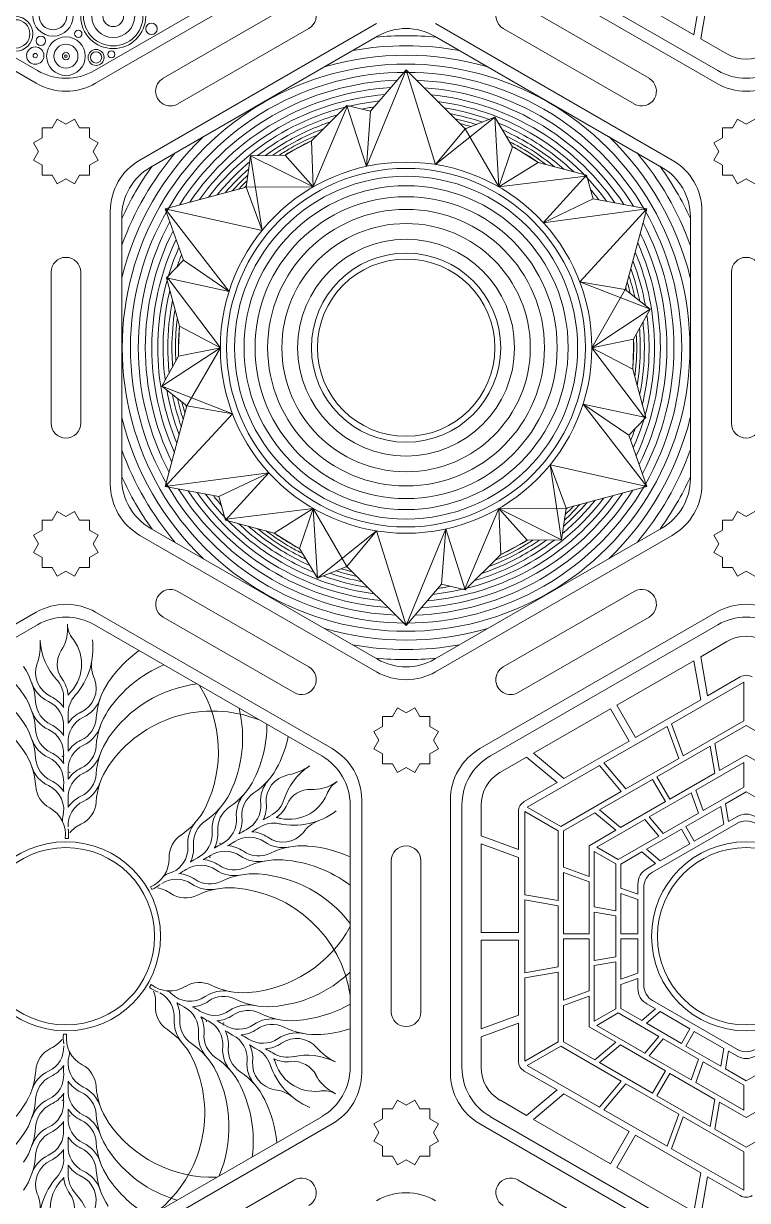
# Model space of a CAD drawing. Header units: millimetres. Extents: x -13 to 587, y 0 to 600.
# Drawn here: x 122.6 to 214.4, y 128.2 to 277.5 of the extents above; entities that cross this region are included whole.
import ezdxf

# ---------------------------------------------------------------- set-up
doc = ezdxf.new("R2010")
doc.units = ezdxf.units.MM
for name, color, linetype, lineweight, true_color in [('Cut_First', 1, 'Continuous', 20, 0xff0000), ('Cut_Second', 1, 'Continuous', 20, 0xff0000), ('Vector_Score', 5, 'Continuous', 0, 0x0000ff)]:
    doc.layers.add(name, color=color, linetype=linetype, lineweight=lineweight, true_color=true_color)

msp = doc.modelspace()

# ---------------------------------------------------------------- linework, layer by layer
at = {"layer": 'Cut_First'}
for p, q in [((94.23, 287.26), (124.23, 269.94)), ((131.73, 269.94), (161.73, 287.26)), ((180.48, 287.26), (210.48, 269.94)), ((167.36, 277.51), (137.36, 260.19)), ((204.86, 260.19), (174.86, 277.51)), ((133.61, 253.7), (133.61, 219.06)), ((208.61, 219.06), (208.61, 253.7)), ((137.36, 212.56), (167.36, 195.24)), ((174.86, 195.24), (204.86, 212.56)), ((124.23, 202.82), (94.23, 185.5)), ((161.73, 185.5), (131.73, 202.82)), ((210.48, 202.82), (180.48, 185.5)), ((165.48, 144.36), (165.48, 179)), ((176.73, 179), (176.73, 144.36)), ((131.73, 120.55), (161.73, 137.87)), ((180.48, 137.87), (210.48, 120.55))]:
    msp.add_line(p, q, dxfattribs=at)
for centre in [(171.11, 236.38), (127.98, 161.68), (214.23, 161.68)]:
    msp.add_circle(centre, 11.25, dxfattribs=at)
for centre, start, end in [((127.98, 276.43), 240, 300), ((214.23, 276.43), 240, 300), ((141.11, 253.7), 120, 180), ((201.11, 253.7), 0, 60), ((141.11, 219.06), 180, 240), ((201.11, 219.06), 300, 0), ((127.98, 196.32), 60, 120), ((214.23, 196.32), 60, 120), ((171.11, 201.74), 240, 300), ((157.98, 179), 0, 60), ((184.23, 179), 120, 180), ((157.98, 144.36), 300, 0), ((184.23, 144.36), 180, 240), ((171.11, 121.63), 60, 120)]:
    msp.add_arc(centre, 7.5, start, end, dxfattribs=at)
at = {"layer": 'Cut_Second'}
for p, q in [((140.31, 270.56), (156.91, 280.14)), ((185.31, 280.14), (201.91, 270.56)), ((158.78, 276.89), (142.18, 267.31)), ((200.03, 267.31), (183.43, 276.89)), ((126.88, 265.37), (126.25, 264.27)), ((127.98, 264.74), (126.88, 265.37)), ((129.08, 265.37), (127.98, 264.74)), ((129.71, 264.27), (129.08, 265.37)), ((213.13, 265.37), (212.5, 264.27)), ((214.23, 264.74), (213.13, 265.37)), ((215.33, 265.37), (214.23, 264.74)), ((124.98, 263.01), (123.88, 262.37)), ((126.25, 264.27), (124.98, 264.27)), ((124.98, 264.27), (124.98, 263.01)), ((130.98, 264.27), (129.71, 264.27)), ((130.98, 263.01), (130.98, 264.27)), ((132.08, 262.37), (130.98, 263.01)), ((211.23, 263.01), (210.13, 262.37)), ((212.5, 264.27), (211.23, 264.27)), ((211.23, 264.27), (211.23, 263.01)), ((123.88, 262.37), (124.52, 261.27)), ((131.45, 261.27), (132.08, 262.37)), ((210.13, 262.37), (210.77, 261.27)), ((124.52, 261.27), (123.88, 260.18)), ((123.88, 260.18), (124.98, 259.54)), ((130.98, 259.54), (132.08, 260.18)), ((132.08, 260.18), (131.45, 261.27)), ((210.77, 261.27), (210.13, 260.18)), ((210.13, 260.18), (211.23, 259.54)), ((124.98, 259.54), (124.98, 258.27)), ((130.98, 258.27), (130.98, 259.54)), ((211.23, 259.54), (211.23, 258.27)), ((124.98, 258.27), (126.25, 258.27)), ((126.25, 258.27), (126.88, 257.18)), ((126.88, 257.18), (127.98, 257.81)), ((127.98, 257.81), (129.08, 257.18)), ((129.08, 257.18), (129.71, 258.27)), ((129.71, 258.27), (130.98, 258.27)), ((211.23, 258.27), (212.5, 258.27)), ((212.5, 258.27), (213.13, 257.18)), ((213.13, 257.18), (214.23, 257.81)), ((214.23, 257.81), (215.33, 257.18)), ((126.11, 226.79), (126.11, 245.96)), ((129.86, 245.96), (129.86, 226.79)), ((212.36, 226.79), (212.36, 245.96)), ((126.88, 215.58), (126.25, 214.48)), ((127.98, 214.94), (126.88, 215.58)), ((129.08, 215.58), (127.98, 214.94)), ((129.71, 214.48), (129.08, 215.58)), ((213.13, 215.58), (212.5, 214.48)), ((214.23, 214.94), (213.13, 215.58)), ((215.33, 215.58), (214.23, 214.94)), ((126.25, 214.48), (124.98, 214.48)), ((124.98, 214.48), (124.98, 213.21)), ((130.98, 214.48), (129.71, 214.48)), ((130.98, 213.21), (130.98, 214.48)), ((212.5, 214.48), (211.23, 214.48)), ((211.23, 214.48), (211.23, 213.21)), ((124.98, 213.21), (123.88, 212.58)), ((123.88, 212.58), (124.52, 211.48)), ((132.08, 212.58), (130.98, 213.21)), ((131.45, 211.48), (132.08, 212.58)), ((211.23, 213.21), (210.13, 212.58)), ((210.13, 212.58), (210.77, 211.48)), ((124.52, 211.48), (123.88, 210.38)), ((132.08, 210.38), (131.45, 211.48)), ((210.77, 211.48), (210.13, 210.38)), ((123.88, 210.38), (124.98, 209.75)), ((124.98, 209.75), (124.98, 208.48)), ((130.98, 209.75), (132.08, 210.38)), ((130.98, 208.48), (130.98, 209.75)), ((210.13, 210.38), (211.23, 209.75)), ((211.23, 209.75), (211.23, 208.48)), ((124.98, 208.48), (126.25, 208.48)), ((126.25, 208.48), (126.88, 207.38)), ((126.88, 207.38), (127.98, 208.01)), ((127.98, 208.01), (129.08, 207.38)), ((129.08, 207.38), (129.71, 208.48)), ((129.71, 208.48), (130.98, 208.48)), ((211.23, 208.48), (212.5, 208.48)), ((212.5, 208.48), (213.13, 207.38)), ((213.13, 207.38), (214.23, 208.01)), ((214.23, 208.01), (215.33, 207.38)), ((142.18, 205.45), (158.78, 195.86)), ((183.43, 195.86), (200.03, 205.45)), ((156.91, 192.61), (140.31, 202.2)), ((201.91, 202.2), (185.31, 192.61)), ((170.01, 190.68), (169.37, 189.58)), ((171.11, 190.04), (170.01, 190.68)), ((172.21, 190.68), (171.11, 190.04)), ((172.84, 189.58), (172.21, 190.68)), ((168.11, 188.31), (167.01, 187.68)), ((169.37, 189.58), (168.11, 189.58)), ((168.11, 189.58), (168.11, 188.31)), ((174.11, 189.58), (172.84, 189.58)), ((174.11, 188.31), (174.11, 189.58)), ((175.21, 187.68), (174.11, 188.31)), ((167.01, 187.68), (167.64, 186.58)), ((174.57, 186.58), (175.21, 187.68)), ((167.64, 186.58), (167.01, 185.48)), ((167.01, 185.48), (168.11, 184.85)), ((174.11, 184.85), (175.21, 185.48)), ((175.21, 185.48), (174.57, 186.58)), ((168.11, 184.85), (168.11, 183.58)), ((174.11, 183.58), (174.11, 184.85)), ((168.11, 183.58), (169.37, 183.58)), ((169.37, 183.58), (170.01, 182.48)), ((170.01, 182.48), (171.11, 183.12)), ((171.11, 183.12), (172.21, 182.48)), ((172.21, 182.48), (172.84, 183.58)), ((172.84, 183.58), (174.11, 183.58)), ((169.23, 152.1), (169.23, 171.27)), ((172.98, 171.27), (172.98, 152.1)), ((170.01, 140.88), (169.37, 139.78)), ((171.11, 140.25), (170.01, 140.88)), ((172.21, 140.88), (171.11, 140.25)), ((172.84, 139.78), (172.21, 140.88)), ((169.37, 139.78), (168.11, 139.78)), ((168.11, 139.78), (168.11, 138.52)), ((174.11, 139.78), (172.84, 139.78)), ((174.11, 138.52), (174.11, 139.78)), ((168.11, 138.52), (167.01, 137.88)), ((167.01, 137.88), (167.64, 136.78)), ((175.21, 137.88), (174.11, 138.52)), ((174.57, 136.78), (175.21, 137.88)), ((167.64, 136.78), (167.01, 135.69)), ((175.21, 135.69), (174.57, 136.78)), ((167.01, 135.69), (168.11, 135.05)), ((168.11, 135.05), (168.11, 133.78)), ((174.11, 135.05), (175.21, 135.69)), ((174.11, 133.78), (174.11, 135.05)), ((168.11, 133.78), (169.37, 133.78)), ((169.37, 133.78), (170.01, 132.69)), ((170.01, 132.69), (171.11, 133.32)), ((171.11, 133.32), (172.21, 132.69)), ((172.21, 132.69), (172.84, 133.78)), ((172.84, 133.78), (174.11, 133.78)), ((140.31, 121.17), (156.91, 130.75)), ((185.31, 130.75), (201.91, 121.17))]:
    msp.add_line(p, q, dxfattribs=at)
for centre, start, end in [((157.84, 278.52), 300, 120), ((184.37, 278.52), 60, 240), ((141.24, 268.93), 120, 300), ((200.97, 268.93), 240, 60), ((127.98, 245.96), 0, 180), ((214.23, 245.96), 0, 180), ((127.98, 226.79), 180, 0), ((214.23, 226.79), 180, 0), ((141.24, 203.82), 60, 240), ((200.97, 203.82), 300, 120), ((157.84, 194.24), 240, 60), ((184.37, 194.24), 120, 300), ((171.11, 171.27), 0, 180), ((171.11, 152.1), 180, 0), ((157.84, 129.13), 300, 120), ((184.37, 129.13), 60, 240)]:
    msp.add_arc(centre, 1.88, start, end, dxfattribs=at)
at = {"layer": 'Vector_Score'}
for p, q in [((124.38, 271.54), (95.55, 288.18)), ((160.42, 288.18), (131.59, 271.54)), ((210.63, 271.54), (181.8, 288.18)), ((197.84, 281.73), (207.58, 276.1)), ((208.46, 281.06), (207.58, 276.1)), ((209.33, 280.56), (208.46, 275.59)), ((138.67, 259.26), (167.5, 275.91)), ((174.71, 275.91), (203.54, 259.26)), ((208.46, 275.59), (211.79, 273.67)), ((171.11, 271.63), (166.07, 259.38)), ((171.11, 271.63), (166.61, 266.38)), ((171.11, 271.63), (178.61, 264.13)), ((171.11, 271.63), (174.86, 259.63)), ((163.61, 267.13), (159.11, 262.63)), ((163.66, 266.97), (159.33, 256.77)), ((166.61, 266.38), (163.61, 267.13)), ((166.07, 259.38), (163.61, 267.13)), ((166.61, 266.38), (166.07, 259.38)), ((182.36, 265.63), (174.86, 259.63)), ((178.61, 264.13), (182.36, 265.63)), ((182.36, 265.63), (184.61, 261.88)), ((182.88, 256.77), (182.36, 265.63)), ((174.86, 259.63), (178.61, 264.13)), ((178.61, 264.13), (182.88, 256.77)), ((159.11, 262.63), (156.69, 261.35)), ((159.11, 262.63), (159.33, 256.77)), ((184.61, 261.88), (182.88, 256.77)), ((184.61, 261.88), (185.52, 261.35)), ((150.82, 256.75), (151.4, 260.74)), ((151.4, 260.74), (155.77, 260.82)), ((151.4, 260.74), (152.85, 251.25)), ((159.33, 256.77), (151.4, 260.74)), ((155.77, 260.82), (156.69, 261.35)), ((155.77, 260.82), (159.33, 256.77)), ((187.84, 259.89), (182.88, 256.77)), ((187.84, 259.89), (185.52, 261.35)), ((193.99, 258.25), (187.84, 259.89)), ((193.88, 258.13), (182.88, 256.77)), ((188.51, 252.24), (193.99, 258.25)), ((194.84, 255.27), (193.99, 258.25)), ((140.58, 254), (150.82, 256.75)), ((150.82, 256.75), (159.33, 256.77)), ((152.85, 251.25), (150.82, 256.75)), ((140.58, 254), (142.88, 247.48)), ((140.58, 254), (152.85, 251.25)), ((140.58, 254), (148.67, 243.52)), ((194.84, 255.27), (188.51, 252.24)), ((201.63, 254), (188.51, 252.24)), ((201.63, 254), (193.12, 244.75)), ((201.63, 254), (194.84, 255.27)), ((201.63, 254), (198.89, 243.76)), ((135.07, 219.73), (135.07, 253.02)), ((207.15, 253.02), (207.15, 219.73)), ((142.88, 247.48), (140.73, 245.26)), ((142.88, 247.48), (148.67, 243.52)), ((140.73, 245.26), (142.37, 239.11)), ((148.67, 243.52), (140.73, 245.26)), ((140.89, 245.22), (147.56, 236.38)), ((193.12, 244.75), (198.89, 243.76)), ((202.06, 241.26), (193.12, 244.75)), ((198.89, 243.76), (194.66, 236.38)), ((198.89, 243.76), (202.06, 241.26)), ((194.66, 236.38), (202.06, 241.26)), ((202.06, 241.26), (199.94, 237.44)), ((142.37, 239.11), (142.27, 236.38)), ((142.37, 239.11), (147.56, 236.38)), ((147.56, 236.38), (140.15, 231.49)), ((142.27, 235.32), (142.27, 236.38)), ((142.27, 235.32), (147.56, 236.38)), ((143.32, 229), (147.56, 236.38)), ((199.94, 237.44), (194.66, 236.38)), ((199.84, 233.64), (194.66, 236.38)), ((201.33, 227.53), (194.66, 236.38)), ((199.84, 233.64), (199.94, 236.38)), ((199.94, 237.44), (199.94, 236.38)), ((140.15, 231.49), (142.27, 235.32)), ((201.49, 227.5), (199.84, 233.64)), ((143.32, 229), (140.15, 231.49)), ((140.15, 231.49), (149.1, 228)), ((140.58, 218.75), (143.32, 229)), ((149.1, 228), (143.32, 229)), ((201.63, 218.75), (193.55, 229.23)), ((193.55, 229.23), (201.49, 227.5)), ((199.34, 225.27), (193.55, 229.23)), ((140.58, 218.75), (149.1, 228)), ((199.34, 225.27), (201.49, 227.5)), ((201.63, 218.75), (199.34, 225.27)), ((201.63, 218.75), (189.37, 221.5)), ((189.37, 221.5), (191.39, 216.01)), ((190.81, 212.01), (189.37, 221.5)), ((140.58, 218.75), (153.7, 220.51)), ((147.38, 217.48), (153.7, 220.51)), ((153.7, 220.51), (148.23, 214.51)), ((140.58, 218.75), (147.38, 217.48)), ((201.63, 218.75), (191.39, 216.01)), ((147.38, 217.48), (148.23, 214.51)), ((148.34, 214.63), (159.33, 215.98)), ((154.37, 212.86), (159.33, 215.98)), ((157.61, 210.88), (159.33, 215.98)), ((163.61, 208.63), (159.33, 215.98)), ((159.33, 215.98), (159.86, 207.13)), ((178.56, 205.78), (182.88, 215.98)), ((191.39, 216.01), (182.88, 215.98)), ((182.88, 215.98), (190.81, 212.01)), ((183.11, 210.13), (182.88, 215.98)), ((186.44, 211.94), (182.88, 215.98)), ((191.39, 216.01), (190.81, 212.01)), ((148.23, 214.51), (154.37, 212.86)), ((167.5, 196.84), (138.67, 213.49)), ((154.37, 212.86), (156.69, 211.41)), ((159.86, 207.13), (167.36, 213.13)), ((167.36, 213.13), (163.61, 208.63)), ((171.11, 201.13), (167.36, 213.13)), ((171.11, 201.13), (176.14, 213.37)), ((203.54, 213.49), (174.71, 196.84)), ((175.61, 206.38), (176.14, 213.37)), ((176.14, 213.37), (178.61, 205.63)), ((157.61, 210.88), (156.69, 211.41)), ((159.86, 207.13), (157.61, 210.88)), ((183.11, 210.13), (185.52, 211.41)), ((186.44, 211.94), (185.52, 211.41)), ((190.81, 212.01), (186.44, 211.94)), ((178.61, 205.63), (183.11, 210.13)), ((163.61, 208.63), (159.86, 207.13)), ((171.11, 201.13), (163.61, 208.63)), ((171.11, 201.13), (175.61, 206.38)), ((175.61, 206.38), (178.61, 205.63)), ((95.55, 184.57), (124.38, 201.22)), ((128.19, 200.74), (128.18, 201.28)), ((131.59, 201.22), (160.42, 184.57)), ((181.8, 184.57), (210.63, 201.22)), ((211.79, 199.09), (208.46, 197.16)), ((209.33, 192.2), (208.46, 197.16)), ((207.58, 196.66), (197.84, 191.03)), ((208.46, 191.69), (207.58, 196.66)), ((213.48, 194.59), (209.33, 192.2)), ((213.91, 193.92), (204.77, 188.64)), ((213.91, 189.01), (213.91, 193.92)), ((208.46, 191.69), (200.2, 186.93)), ((197.02, 190.55), (187.27, 184.93)), ((199.38, 186.45), (197.02, 190.55)), ((200.2, 186.93), (197.84, 191.03)), ((204.19, 188.31), (196.19, 183.69)), ((205.67, 184.26), (204.19, 188.31)), ((206.24, 184.59), (204.77, 188.64)), ((213.91, 189.01), (206.24, 184.59)), ((214.23, 188.45), (210.25, 186.15)), ((218.22, 186.15), (214.23, 188.45)), ((199.38, 186.45), (191.13, 181.69)), ((209.65, 185.8), (202.92, 181.92)), ((210.25, 182.38), (209.65, 185.8)), ((210.85, 182.73), (210.25, 186.15)), ((186.39, 184.42), (183.06, 182.5)), ((190.25, 181.18), (186.39, 184.42)), ((191.13, 181.69), (187.27, 184.93)), ((205.67, 184.26), (198.96, 180.39)), ((213.92, 183.75), (207.83, 180.23)), ((214.23, 184.68), (210.85, 182.73)), ((213.92, 180.6), (213.92, 183.75)), ((217.61, 182.73), (214.23, 184.68)), ((195.62, 183.36), (186.48, 178.08)), ((198.39, 180.06), (195.62, 183.36)), ((198.96, 180.39), (196.19, 183.69)), ((210.25, 182.38), (204.56, 179.09)), ((161.91, 181.03), (162.38, 181.31)), ((190.25, 181.18), (186.1, 178.79)), ((202.36, 181.59), (195.64, 177.71)), ((203.99, 178.77), (202.36, 181.59)), ((204.56, 179.09), (202.92, 181.92)), ((198.39, 180.06), (190.72, 175.63)), ((207.26, 179.9), (201.94, 176.83)), ((208.2, 177.3), (207.26, 179.9)), ((208.77, 177.63), (207.83, 180.23)), ((213.92, 180.6), (208.77, 177.63)), ((214.23, 180.03), (211.59, 178.5)), ((214.23, 180.03), (216.87, 178.5)), ((164.02, 178.33), (164.02, 145.04)), ((178.19, 145.04), (178.19, 178.33)), ((180.62, 178.27), (180.62, 174.42)), ((190.72, 175.63), (186.48, 178.08)), ((203.99, 178.77), (198.3, 175.48)), ((211, 178.16), (206.57, 175.6)), ((211.4, 175.91), (211, 178.16)), ((211.99, 176.25), (211.59, 178.5)), ((185.35, 177.49), (185.35, 172.7)), ((186.15, 177.52), (186.15, 166.96)), ((190.4, 175.07), (186.15, 177.52)), ((195.03, 177.37), (191.05, 175.07)), ((197.7, 175.13), (195.03, 177.37)), ((201.37, 176.5), (195.28, 172.98)), ((198.3, 175.48), (195.64, 177.71)), ((203.15, 174.38), (201.37, 176.5)), ((203.72, 174.71), (201.94, 176.83)), ((208.2, 177.3), (203.72, 174.71)), ((213.11, 176.89), (211.99, 176.25)), ((190.4, 175.07), (190.4, 166.22)), ((191.05, 175.07), (191.05, 170.47)), ((197.7, 175.13), (194.32, 173.18)), ((206.01, 175.28), (201.57, 172.72)), ((213.11, 176.03), (202.37, 169.83)), ((207.08, 173.41), (206.01, 175.28)), ((207.65, 173.74), (206.57, 175.6)), ((211.4, 175.91), (207.65, 173.74)), ((127.89, 174.1), (128.29, 174.1)), ((185.35, 172.7), (180.62, 174.42)), ((180.62, 173.41), (180.62, 162.16)), ((185.35, 171.69), (180.62, 173.41)), ((203.15, 174.38), (198.01, 171.41)), ((207.08, 173.41), (203.33, 171.25)), ((194.32, 173.18), (194.32, 169.28)), ((194.97, 172.44), (194.97, 165.41)), ((197.7, 170.87), (194.97, 172.44)), ((198.01, 171.41), (195.28, 172.98)), ((198.35, 170.85), (200.99, 172.38)), ((202.74, 170.91), (200.99, 172.38)), ((203.33, 171.25), (201.57, 172.72)), ((185.35, 171.69), (185.35, 162.16)), ((194.32, 169.28), (191.05, 170.47)), ((197.7, 170.87), (197.7, 164.93)), ((198.35, 170.85), (198.35, 167.8)), ((202.74, 170.91), (201.62, 170.26)), ((191.05, 169.77), (191.05, 162.01)), ((194.32, 168.58), (191.05, 169.77)), ((138.69, 167.97), (138.89, 167.62)), ((194.32, 168.58), (194.32, 162.01)), ((200.5, 167.02), (198.35, 167.8)), ((200.5, 168.31), (200.5, 167.02)), ((201.24, 167.88), (201.24, 155.48)), ((190.4, 166.22), (186.15, 166.96)), ((186.15, 166.3), (186.15, 157.06)), ((190.4, 165.55), (186.15, 166.3)), ((198.35, 167.12), (198.35, 162.01)), ((200.5, 166.34), (198.35, 167.12)), ((200.5, 166.34), (200.5, 162.01)), ((190.4, 165.55), (190.4, 157.81)), ((197.7, 164.93), (194.97, 165.41)), ((194.97, 164.75), (194.97, 158.61)), ((197.7, 164.27), (194.97, 164.75)), ((197.7, 164.27), (197.7, 159.09)), ((185.35, 162.16), (180.62, 162.16)), ((194.32, 162.01), (191.05, 162.01)), ((191.05, 161.36), (191.05, 153.59)), ((194.32, 161.36), (191.05, 161.36)), ((194.32, 161.36), (194.32, 154.78)), ((200.5, 162.01), (198.35, 162.01)), ((198.35, 161.36), (198.35, 156.24)), ((200.5, 161.36), (198.35, 161.36)), ((200.5, 161.36), (200.5, 157.02)), ((180.62, 161.21), (180.62, 149.95)), ((185.35, 161.21), (180.62, 161.21)), ((185.35, 161.21), (185.35, 151.67)), ((197.7, 159.09), (194.97, 158.61)), ((197.7, 158.44), (194.97, 157.96)), ((197.7, 158.44), (197.7, 152.49)), ((190.4, 157.81), (186.15, 157.06)), ((190.4, 157.15), (186.15, 156.4)), ((190.4, 157.15), (190.4, 148.3)), ((194.97, 157.96), (194.97, 150.92)), ((200.5, 157.02), (198.35, 156.24)), ((138.79, 155.55), (138.58, 155.21)), ((186.15, 156.4), (186.15, 145.85)), ((200.5, 156.34), (198.35, 155.56)), ((198.35, 152.51), (198.35, 155.56)), ((200.5, 156.34), (200.5, 155.05)), ((194.32, 154.78), (191.05, 153.59)), ((194.32, 154.09), (191.05, 152.9)), ((194.32, 154.09), (194.32, 150.18)), ((191.05, 152.9), (191.05, 148.3)), ((197.7, 152.49), (194.97, 150.92)), ((198.35, 152.51), (200.99, 150.98)), ((202.74, 152.46), (200.99, 150.98)), ((201.62, 153.1), (202.74, 152.46)), ((202.37, 153.53), (213.11, 147.33)), ((185.35, 151.67), (180.62, 149.95)), ((198.01, 151.95), (195.28, 150.38)), ((198.01, 151.95), (203.15, 148.98)), ((203.33, 152.12), (201.57, 150.64)), ((203.33, 152.12), (207.08, 149.95)), ((185.35, 150.67), (180.62, 148.94)), ((185.35, 150.67), (185.35, 145.88)), ((194.32, 150.18), (197.7, 148.23)), ((195.28, 150.38), (201.37, 146.86)), ((201.57, 150.64), (206.01, 148.09)), ((207.08, 149.95), (206.01, 148.09)), ((207.65, 149.62), (206.57, 147.76)), ((207.65, 149.62), (211.4, 147.46)), ((128.07, 149.26), (127.67, 149.27)), ((180.62, 148.94), (180.62, 145.09)), ((190.4, 148.3), (186.15, 145.85)), ((191.05, 148.3), (195.03, 146)), ((197.7, 148.23), (195.03, 146)), ((198.3, 147.89), (195.64, 145.65)), ((198.3, 147.89), (203.99, 144.6)), ((203.15, 148.98), (201.37, 146.86)), ((203.72, 148.65), (201.94, 146.53)), ((203.72, 148.65), (208.2, 146.07)), ((190.72, 147.73), (186.48, 145.28)), ((190.72, 147.73), (198.39, 143.31)), ((201.94, 146.53), (207.26, 143.46)), ((206.57, 147.76), (211, 145.2)), ((211.4, 147.46), (211, 145.2)), ((211.99, 147.12), (211.59, 144.86)), ((211.99, 147.12), (213.11, 146.47)), ((186.48, 145.28), (195.62, 140.01)), ((195.64, 145.65), (202.36, 141.77)), ((208.2, 146.07), (207.26, 143.46)), ((208.77, 145.74), (207.83, 143.14)), ((208.77, 145.74), (213.92, 142.77)), ((186.1, 144.58), (190.25, 142.18)), ((203.99, 144.6), (202.36, 141.77)), ((204.56, 144.27), (202.92, 141.44)), ((204.56, 144.27), (210.25, 140.98)), ((214.23, 143.34), (211.59, 144.86)), ((214.23, 143.34), (216.87, 144.86)), ((161.71, 141.97), (162.18, 141.71)), ((190.25, 142.18), (186.39, 138.94)), ((198.39, 143.31), (195.62, 140.01)), ((198.96, 142.98), (196.19, 139.68)), ((198.96, 142.98), (205.67, 139.11)), ((207.83, 143.14), (213.92, 139.62)), ((213.92, 142.77), (213.92, 139.62)), ((183.06, 140.87), (186.39, 138.94)), ((191.13, 141.68), (187.27, 138.44)), ((191.13, 141.68), (199.38, 136.91)), ((202.92, 141.44), (209.65, 137.56)), ((210.25, 140.98), (209.65, 137.56)), ((210.85, 140.64), (210.25, 137.21)), ((210.85, 140.64), (214.23, 138.69)), ((214.23, 138.69), (217.61, 140.64)), ((196.19, 139.68), (204.19, 135.06)), ((205.67, 139.11), (204.19, 135.06)), ((160.42, 138.79), (131.59, 122.15)), ((210.63, 122.15), (181.8, 138.79)), ((187.27, 138.44), (197.02, 132.81)), ((206.24, 138.77), (204.77, 134.72)), ((206.24, 138.77), (213.91, 134.35)), ((199.38, 136.91), (197.02, 132.81)), ((200.2, 136.44), (197.84, 132.34)), ((200.2, 136.44), (208.46, 131.67)), ((210.25, 137.21), (214.23, 134.91)), ((214.23, 134.91), (218.22, 137.21)), ((204.77, 134.72), (213.91, 129.45)), ((213.91, 134.35), (213.91, 129.45)), ((197.84, 132.34), (207.58, 126.71)), ((208.46, 131.67), (207.58, 126.71)), ((209.33, 131.17), (208.46, 126.2)), ((209.33, 131.17), (213.48, 128.77))]:
    msp.add_line(p, q, dxfattribs=at)
for centre, radius in [((133.98, 278.45), 4.12), ((126.35, 278.48), 2.56), ((133.98, 278.45), 3.77), ((133.98, 278.45), 2.72), ((126.35, 278.48), 1.75), ((133.98, 278.45), 1.32), ((121.61, 276.2), 2.19), ((121.61, 276.2), 1.8), ((129.55, 276.21), 0.467), ((138.83, 276.84), 0.726), ((124.8, 275.32), 0.609), ((127.99, 273.37), 2.45), ((127.99, 273.37), 1.52), ((124.09, 273.44), 1.1), ((124.09, 273.44), 0.274), ((127.99, 273.37), 0.461), ((127.99, 273.37), 0.169), ((131.81, 273.21), 1.02), ((131.81, 273.21), 0.713), ((133.74, 273.6), 0.45), ((171.11, 236.38), 23.55), ((171.11, 236.38), 22.75), ((171.11, 236.38), 21.75), ((171.11, 236.38), 20.55), ((171.11, 236.38), 19.15), ((171.11, 236.38), 17.55), ((171.11, 236.38), 15.75), ((171.11, 236.38), 13.75), ((171.11, 236.38), 12), ((127.98, 161.68), 12), ((214.23, 161.68), 12)]:
    msp.add_circle(centre, radius, dxfattribs=at)
for centre, radius, start, end in [((171.11, 269.67), 7.21, 60, 120), ((171.11, 236.38), 39.59, 84.443, 95.557), ((171.11, 236.38), 37.11, 73.8118, 106.1882), ((171.11, 236.38), 38.31, 79.8357, 100.1643), ((214.23, 277.89), 4.88, 240, 300), ((171.11, 236.38), 35.99, 60, 120), ((127.98, 277.78), 7.21, 240, 300), ((171.11, 236.38), 34.94, 60, 120), ((214.23, 277.78), 7.21, 240, 300), ((171.11, 236.38), 33.96, 91.8883, 120), ((171.11, 236.38), 33.06, 93.3338, 120), ((171.11, 236.38), 33.96, 60, 87.7852), ((171.11, 236.38), 33.06, 60, 86.0721), ((171.11, 236.38), 35.99, 120, 180), ((171.11, 236.38), 32.24, 94.7639, 120), ((171.11, 236.38), 31.49, 96.1635, 120), ((171.11, 236.38), 32.24, 60, 84.36), ((171.11, 236.38), 31.49, 60, 82.6654), ((171.11, 236.38), 35.99, 0, 60), ((171.11, 236.38), 34.94, 120, 180), ((171.11, 236.38), 30.81, 106.3755, 120), ((171.11, 236.38), 30.81, 97.5156, 100.5783), ((171.11, 236.38), 30.81, 70.0281, 81.0082), ((171.11, 236.38), 30.21, 71.3183, 79.4117), ((171.11, 236.38), 34.94, 0, 60), ((171.11, 236.38), 33.96, 120, 147.7852), ((171.11, 236.38), 33.06, 120, 146.0721), ((171.11, 236.38), 30.21, 108.5355, 120), ((171.11, 236.38), 29.69, 72.5202, 77.9035), ((171.11, 236.38), 29.24, 73.6111, 76.5144), ((171.11, 236.38), 30.81, 60, 67.6923), ((171.11, 236.38), 33.06, 33.3338, 60), ((171.11, 236.38), 33.96, 31.8883, 60), ((171.11, 236.38), 37.11, 133.8118, 166.1882), ((171.11, 236.38), 32.24, 120, 144.36), ((171.11, 236.38), 31.49, 120, 142.6654), ((171.11, 236.38), 30.81, 120, 127.6923), ((171.11, 236.38), 29.69, 110.6497, 120), ((171.11, 236.38), 29.24, 112.6779, 120), ((171.11, 236.38), 28.86, 74.5676, 75.2784), ((171.11, 236.38), 30.21, 60, 66.1389), ((171.11, 236.38), 29.69, 60, 64.6746), ((171.11, 236.38), 30.81, 46.3755, 60), ((171.11, 236.38), 31.49, 36.1635, 60), ((171.11, 236.38), 32.24, 34.7639, 60), ((171.11, 236.38), 37.11, 13.8118, 46.1882), ((171.11, 236.38), 30.21, 120, 126.1389), ((171.11, 236.38), 29.69, 120, 124.6746), ((171.11, 236.38), 29.24, 120, 123.329), ((171.11, 236.38), 28.86, 120, 122.1347), ((171.11, 236.38), 28.86, 114.5672, 120), ((171.11, 236.38), 29.24, 60, 63.329), ((171.11, 236.38), 28.86, 60, 62.1347), ((171.11, 236.38), 28.86, 54.5672, 60), ((171.11, 236.38), 29.24, 52.6779, 60), ((171.11, 236.38), 29.69, 50.6497, 60), ((171.11, 236.38), 30.21, 48.5355, 60), ((171.11, 236.38), 38.31, 139.8357, 160.1643), ((171.11, 236.38), 30.81, 130.0281, 141.0082), ((171.11, 236.38), 38.31, 19.8357, 40.1643), ((171.11, 236.38), 39.59, 144.443, 155.557), ((142.28, 253.02), 7.21, 120, 180), ((171.11, 236.38), 30.21, 131.3183, 139.4117), ((171.11, 236.38), 39.59, 24.443, 35.557), ((199.94, 253.02), 7.21, 0, 60), ((171.11, 236.38), 29.69, 132.5202, 137.9035), ((171.11, 236.38), 29.24, 133.6111, 136.5144), ((171.11, 236.38), 28.86, 134.5676, 135.2784), ((171.11, 236.38), 30.81, 37.5156, 40.5783), ((171.11, 236.38), 33.96, 151.8883, 180), ((171.11, 236.38), 33.06, 153.3338, 180), ((171.11, 236.38), 33.96, 0, 27.7852), ((171.11, 236.38), 32.24, 154.7639, 180), ((171.11, 236.38), 32.24, 0, 24.36), ((171.11, 236.38), 33.06, 0, 26.0721), ((171.11, 236.38), 31.49, 156.1635, 180), ((171.11, 236.38), 30.81, 157.5156, 160.5783), ((171.11, 236.38), 31.49, 0, 22.6654), ((171.11, 236.38), 30.81, 10.0281, 21.0082), ((171.11, 236.38), 29.69, 12.5202, 17.9035), ((171.11, 236.38), 30.21, 11.3183, 19.4117), ((171.11, 236.38), 30.81, 166.3755, 180), ((171.11, 236.38), 28.86, 14.5676, 15.2784), ((171.11, 236.38), 29.24, 13.6111, 16.5144), ((171.11, 236.38), 30.21, 168.5355, 180), ((171.11, 236.38), 29.69, 170.6497, 180), ((171.11, 236.38), 30.81, 0, 7.6923), ((171.11, 236.38), 29.24, 172.6779, 180), ((171.11, 236.38), 28.86, 174.5672, 180), ((171.11, 236.38), 30.21, 0, 6.1389), ((171.11, 236.38), 29.24, 0, 3.329), ((171.11, 236.38), 29.69, 0, 4.6746), ((171.11, 236.38), 35.99, 180, 240), ((171.11, 236.38), 34.94, 180, 240), ((171.11, 236.38), 33.96, 180, 207.7852), ((171.11, 236.38), 33.06, 180, 206.0721), ((171.11, 236.38), 32.24, 180, 204.36), ((171.11, 236.38), 31.49, 180, 202.6654), ((171.11, 236.38), 30.81, 180, 187.6923), ((171.11, 236.38), 30.21, 180, 186.1389), ((171.11, 236.38), 29.69, 180, 184.6746), ((171.11, 236.38), 29.24, 180, 183.329), ((171.11, 236.38), 28.86, 180, 182.1347), ((171.11, 236.38), 34.94, 300, 0), ((171.11, 236.38), 35.99, 300, 0), ((171.11, 236.38), 28.86, 354.5672, 0), ((171.11, 236.38), 31.49, 336.1635, 0), ((171.11, 236.38), 28.86, 0, 2.1347), ((171.11, 236.38), 29.24, 352.6779, 0), ((171.11, 236.38), 32.24, 334.7639, 0), ((171.11, 236.38), 29.69, 350.6497, 0), ((171.11, 236.38), 33.06, 333.3338, 0), ((171.11, 236.38), 30.21, 348.5355, 0), ((171.11, 236.38), 30.81, 346.3755, 0), ((171.11, 236.38), 33.96, 331.8883, 0), ((171.11, 236.38), 30.81, 190.0281, 201.0082), ((171.11, 236.38), 30.21, 191.3183, 199.4117), ((171.11, 236.38), 29.69, 192.5202, 197.9035), ((171.11, 236.38), 29.24, 193.6111, 196.5144), ((171.11, 236.38), 28.86, 194.5676, 195.2784), ((171.11, 236.38), 37.11, 193.8118, 226.1882), ((171.11, 236.38), 37.11, 313.8118, 346.1882), ((171.11, 236.38), 30.81, 337.5156, 340.5783), ((171.11, 236.38), 38.31, 199.8357, 220.1643), ((171.11, 236.38), 38.31, 319.8357, 340.1643), ((171.11, 236.38), 39.59, 204.443, 215.557), ((142.28, 219.73), 7.21, 180, 240), ((171.11, 236.38), 39.59, 324.443, 335.557), ((199.94, 219.73), 7.21, 300, 0), ((171.11, 236.38), 33.96, 211.8883, 240), ((171.11, 236.38), 33.06, 213.3338, 240), ((171.11, 236.38), 33.96, 300, 327.7852), ((171.11, 236.38), 32.24, 214.7639, 240), ((171.11, 236.38), 31.49, 216.1635, 240), ((171.11, 236.38), 30.81, 217.5156, 220.5783), ((171.11, 236.38), 31.49, 300, 322.6654), ((171.11, 236.38), 32.24, 300, 324.36), ((171.11, 236.38), 33.06, 300, 326.0721), ((171.11, 236.38), 30.81, 310.0281, 321.0082), ((171.11, 236.38), 30.21, 311.3183, 319.4117), ((171.11, 236.38), 29.69, 312.5202, 317.9035), ((171.11, 236.38), 29.24, 313.6111, 316.5144), ((171.11, 236.38), 28.86, 314.5676, 315.2784), ((171.11, 236.38), 30.81, 226.3755, 240), ((171.11, 236.38), 30.21, 228.5355, 240), ((171.11, 236.38), 29.69, 230.6497, 240), ((171.11, 236.38), 29.24, 232.6779, 240), ((171.11, 236.38), 28.86, 234.5672, 240), ((171.11, 236.38), 29.69, 240, 244.6746), ((171.11, 236.38), 29.24, 240, 243.329), ((171.11, 236.38), 28.86, 240, 242.1347), ((171.11, 236.38), 29.69, 290.6497, 300), ((171.11, 236.38), 29.24, 292.6779, 300), ((171.11, 236.38), 28.86, 294.5672, 300), ((171.11, 236.38), 28.86, 300, 302.1347), ((171.11, 236.38), 29.24, 300, 303.329), ((171.11, 236.38), 29.69, 300, 304.6746), ((171.11, 236.38), 30.21, 300, 306.1389), ((171.11, 236.38), 30.81, 300, 307.6923), ((171.11, 236.38), 31.49, 240, 262.6654), ((171.11, 236.38), 30.81, 240, 247.6923), ((171.11, 236.38), 30.21, 240, 246.1389), ((171.11, 236.38), 31.49, 276.1635, 300), ((171.11, 236.38), 30.81, 286.3755, 300), ((171.11, 236.38), 30.21, 288.5355, 300), ((171.11, 236.38), 33.06, 240, 266.0721), ((171.11, 236.38), 32.24, 240, 264.36), ((171.11, 236.38), 30.21, 251.3183, 259.4117), ((171.11, 236.38), 29.69, 252.5202, 257.9035), ((171.11, 236.38), 29.24, 253.6111, 256.5144), ((171.11, 236.38), 28.86, 254.5676, 255.2784), ((171.11, 236.38), 33.06, 273.3338, 300), ((171.11, 236.38), 32.24, 274.7639, 300), ((171.11, 236.38), 34.94, 240, 300), ((171.11, 236.38), 33.96, 240, 267.7852), ((171.11, 236.38), 30.81, 250.0281, 261.0082), ((171.11, 236.38), 33.96, 271.8883, 300), ((171.11, 236.38), 35.99, 240, 300), ((171.11, 236.38), 30.81, 277.5156, 280.5783), ((127.98, 194.97), 7.21, 60, 120), ((214.23, 194.97), 7.21, 60, 120), ((123.19, 200.66), 5, 327.2095, 0.9548), ((131.18, 201.33), 3, 180.9548, 218.4342), ((171.11, 236.38), 37.11, 253.8118, 286.1882), ((117.73, 198.63), 7, 340.4644, 5.173), ((132.69, 199.69), 8, 184.0313, 222.655), ((124.73, 196.22), 5.23, 317.8952, 42.1729), ((122.41, 198.22), 9, 318.2345, 7.0237), ((171.11, 236.38), 38.31, 259.8357, 280.1643), ((214.23, 194.87), 4.88, 60, 120), ((109.37, 183.38), 16, 34.1168, 59.7512), ((130.07, 196.23), 3.19, 146.9891, 216.4403), ((146.6, 184.94), 16, 125.673, 145.8832), ((115.16, 190.86), 9, 3.4644, 34.1168), ((127.5, 195.17), 3.37, 160.4644, 244.7782), ((135.23, 196.07), 4, 170.4716, 205.4863), ((146.6, 181.38), 16, 112.808, 145.8832), ((171.11, 236.38), 39.59, 264.443, 275.557), ((171.11, 203.08), 7.21, 240, 300), ((109.37, 179.83), 16, 34.1168, 73.5336), ((124.33, 191.98), 3.37, 356.8622, 44.9341), ((124.33, 191.98), 3.95, 4.3063, 36.4403), ((128.46, 193.17), 3.37, 295.2218, 20.5356), ((214.23, 193.3), 1.5, 60, 120), ((127.5, 195.17), 4.08, 199.214, 244.7782), ((131.64, 189.98), 4.08, 137.8952, 145.6964), ((140.81, 188.86), 9, 145.8832, 176.5356), ((146.6, 177.83), 16, 97.1522, 145.8832), ((131.31, 185.09), 16, 334.1168, 31.8027), ((109.37, 176.27), 16, 34.1168, 91.8027), ((115.16, 187.31), 9, 3.4644, 34.1168), ((127.51, 191.61), 3.37, 183.4644, 244.7782), ((124.33, 188.43), 3.37, 356.8622, 64.7782), ((124.33, 188.43), 4.08, 34.3036, 64.7782), ((137.18, 191.28), 9.5, 176.8622, 183.3428), ((131.64, 189.98), 3.37, 137.8952, 183.1378), ((124.73, 196.22), 5.93, 317.8952, 320.7231), ((128.46, 193.17), 4.08, 295.2218, 340.786), ((127.51, 191.61), 4.08, 199.214, 244.7782), ((131.63, 186.43), 4.08, 115.2218, 145.6964), ((118.78, 189.28), 9.5, 356.6572, 3.1378), ((140.8, 185.31), 9, 145.8832, 176.5356), ((146.59, 174.27), 16, 68.2789, 145.8832), ((134.39, 186.87), 16, 334.1168, 13.5336), ((115.16, 183.75), 9, 3.4644, 34.1168), ((124.33, 184.87), 4.08, 34.3036, 64.7782), ((137.18, 187.72), 9.5, 176.8622, 183.3428), ((131.63, 186.43), 3.37, 115.2218, 183.1378), ((128.46, 189.61), 3.37, 295.2218, 356.5356), ((128.46, 189.61), 4.08, 295.2218, 340.786), ((137.47, 188.65), 16, 334.1168, 359.7512), ((127.51, 188.05), 4.08, 199.214, 244.7782), ((127.51, 188.05), 3.37, 183.4644, 244.7782), ((124.33, 184.87), 3.37, 356.8622, 64.7782), ((140.8, 181.75), 9, 145.8832, 176.5356), ((140.54, 190.43), 16, 334.1168, 347.6794), ((115.17, 180.2), 9, 3.4644, 34.1168), ((131.63, 182.87), 4.08, 115.2218, 145.6964), ((118.78, 185.72), 9.5, 356.6572, 3.1378), ((131.63, 182.87), 3.37, 115.2218, 183.1378), ((128.45, 186.05), 3.37, 295.2218, 356.5356), ((127.51, 184.5), 3.37, 183.4644, 244.7782), ((124.34, 181.32), 3.37, 356.8622, 64.7782), ((124.34, 181.32), 4.08, 34.3036, 64.7782), ((137.19, 184.17), 9.5, 176.8622, 183.3428), ((128.45, 186.05), 4.08, 295.2218, 340.786), ((156.81, 178.33), 7.21, 360, 60), ((185.4, 178.33), 7.21, 120, 180), ((127.51, 184.5), 4.08, 199.214, 244.7782), ((131.63, 179.32), 3.37, 115.2218, 183.1378), ((131.63, 179.32), 4.08, 115.2218, 145.6964), ((118.78, 182.17), 9.5, 356.6572, 3.1378), ((128.45, 182.5), 3.37, 295.2218, 356.5356), ((140.8, 178.2), 9, 145.8832, 176.5356), ((146.84, 187.38), 9, 303.4644, 334.1168), ((163.25, 176.61), 8, 124.0313, 162.655), ((154.86, 189.04), 7, 280.4644, 305.173), ((185.49, 178.27), 4.88, 120, 180), ((127.52, 180.94), 3.37, 183.4644, 241.7778), ((124.34, 177.76), 3.37, 343.5415, 64.7782), ((124.34, 177.76), 4.08, 34.3036, 64.7782), ((137.19, 180.61), 9.5, 176.8622, 183.3428), ((128.45, 182.5), 4.08, 295.2218, 340.786), ((143.76, 185.6), 9, 303.4644, 334.1168), ((156.74, 178.84), 4.08, 139.214, 184.7782), ((156.74, 178.84), 3.37, 100.4644, 184.7782), ((159.34, 185.32), 5, 267.2095, 300.9548), ((163.92, 178.74), 3, 120.9548, 158.4342), ((131.62, 175.76), 4.08, 115.2218, 145.6964), ((140.69, 183.82), 9, 303.4644, 334.1168), ((153.66, 177.06), 4.08, 139.214, 184.7782), ((153.66, 177.06), 3.37, 123.4644, 184.7782), ((156.27, 181.76), 5.23, 257.8952, 342.1729), ((158.94, 177.14), 3.19, 86.9891, 156.4403), ((124.13, 174.62), 3.8, 352.1403, 61.7778), ((131.62, 175.76), 3.37, 115.2218, 183.1378), ((118.77, 178.61), 9.5, 356.6572, 3.1378), ((128.45, 178.94), 3.37, 295.2218, 356.5356), ((137.61, 182.04), 9, 303.4644, 334.1168), ((150.59, 175.28), 4.08, 139.214, 184.7782), ((150.59, 175.28), 3.37, 123.4644, 184.7782), ((149.32, 178.22), 3.37, 296.8622, 4.7782), ((149.32, 178.22), 4.08, 334.3036, 4.7782), ((152.4, 180), 3.37, 296.8622, 344.9341), ((152.4, 180), 3.95, 304.3063, 336.4403), ((186.85, 177.49), 1.5, 120, 180), ((128.53, 176.52), 1, 163.5415, 203.2963), ((147.51, 173.5), 3.37, 123.4644, 184.7782), ((146.24, 176.44), 3.37, 296.8622, 4.7782), ((146.24, 176.44), 4.08, 334.3036, 4.7782), ((158.21, 168.51), 9.5, 116.8622, 123.3428), ((154.32, 172.67), 4.08, 77.8952, 85.6964), ((156.84, 184.78), 9, 258.2345, 307.0237), ((161.39, 172.6), 4, 110.4716, 145.4863), ((214.23, 174.94), 2.25, 60, 120), ((214.23, 174.08), 2.25, 60, 120), ((124.13, 174.62), 4.2, 352.7867, 9.6331), ((131.62, 172.21), 4.08, 115.2218, 140.5509), ((147.51, 173.5), 4.08, 139.214, 184.7782), ((143.16, 174.66), 3.37, 296.8622, 4.7782), ((143.16, 174.66), 4.08, 334.3036, 4.7782), ((155.13, 166.73), 9.5, 116.8622, 123.3428), ((147.28, 183.45), 9.5, 296.6572, 303.1378), ((151.24, 170.89), 4.08, 55.2218, 85.6964), ((154.32, 172.67), 3.37, 77.8952, 123.1378), ((155.49, 177.01), 3.37, 235.2218, 320.5356), ((156.27, 181.76), 5.93, 257.8952, 260.7231), ((144.43, 171.72), 3.37, 123.4644, 181.7778), ((152.06, 164.95), 9.5, 116.8622, 123.3428), ((144.2, 181.67), 9.5, 296.6572, 303.1378), ((151.24, 170.89), 3.37, 55.2218, 123.1378), ((155.49, 177.01), 4.08, 235.2218, 280.786), ((140.09, 172.88), 3.37, 283.5415, 4.7782), ((140.09, 172.88), 4.08, 334.3036, 4.7782), ((141.12, 179.9), 9.5, 296.6572, 303.1378), ((148.16, 169.12), 3.37, 55.2218, 123.1378), ((148.16, 169.12), 4.08, 55.2218, 85.6964), ((152.41, 175.24), 4.08, 235.2218, 280.786), ((152.41, 175.24), 3.37, 235.2218, 296.5356), ((157.93, 164.17), 9, 85.8832, 116.5356), ((157.43, 157.18), 16, 65.673, 85.8832), ((137.26, 171.49), 3.8, 292.1403, 1.7778), ((145.08, 167.34), 3.37, 55.2218, 123.1378), ((148.98, 163.17), 9.5, 116.8622, 123.3428), ((145.08, 167.34), 4.08, 55.2218, 85.6964), ((149.32, 173.46), 3.37, 235.2218, 296.5356), ((154.85, 162.39), 9, 85.8832, 116.5356), ((154.35, 155.41), 16, 52.808, 85.8832), ((142, 165.57), 3.37, 55.2218, 123.1378), ((141.11, 168.62), 1, 103.5415, 143.2963), ((138.04, 178.12), 9.5, 296.6572, 303.1378), ((142, 165.57), 4.08, 55.2218, 85.6964), ((146.24, 171.69), 3.37, 235.2218, 296.5356), ((149.32, 173.46), 4.08, 235.2218, 280.786), ((151.77, 160.62), 9, 85.8832, 116.5356), ((151.27, 153.63), 16, 37.1522, 85.8832), ((202.75, 168.31), 2.25, 120, 180), ((203.49, 167.88), 2.25, 120, 180), ((137.26, 171.49), 4.2, 292.7867, 309.6331), ((138.91, 163.79), 4.08, 55.2218, 80.5509), ((146.24, 171.69), 4.08, 235.2218, 280.786), ((148.69, 158.84), 9, 85.8832, 116.5356), ((148.19, 151.86), 16, 8.2789, 85.8832), ((143.16, 169.91), 3.37, 235.2218, 296.5356), ((149.92, 170.5), 16, 274.1168, 331.8027), ((153, 168.73), 16, 274.1168, 313.5336), ((141.12, 158.55), 3.8, 232.1403, 301.7778), ((144.9, 152.45), 3.37, 63.4644, 121.7778), ((150.42, 163.52), 9, 243.4644, 274.1168), ((203.49, 155.48), 2.25, 180, 240), ((141.12, 158.55), 4.2, 232.7867, 249.6331), ((135.28, 153.27), 4.08, 355.2218, 20.5509), ((138.35, 151.49), 3.37, 355.2218, 63.1378), ((140.56, 153.78), 1, 43.5415, 83.2963), ((143.73, 156.8), 3.37, 223.5415, 304.7782), ((147.98, 150.68), 4.08, 79.214, 124.7782), ((147.98, 150.68), 3.37, 63.4644, 124.7782), ((202.75, 155.05), 2.25, 180, 240), ((142.7, 152.65), 3.37, 175.2218, 236.5356), ((138.35, 151.49), 4.08, 355.2218, 25.6964), ((147.25, 161.19), 9.5, 236.6572, 243.1378), ((141.43, 149.71), 3.37, 355.2218, 63.1378), ((143.73, 156.8), 4.08, 274.3036, 304.7782), ((139.77, 144.24), 9.5, 56.8622, 63.3428), ((151.06, 148.9), 4.08, 79.214, 124.7782), ((153.5, 161.75), 9, 243.4644, 274.1168), ((156.08, 166.96), 16, 274.1168, 299.7512), ((145.78, 150.87), 4.08, 175.2218, 220.786), ((145.78, 150.87), 3.37, 175.2218, 236.5356), ((146.81, 155.02), 3.37, 236.8622, 304.7782), ((141.43, 149.71), 4.08, 355.2218, 25.6964), ((150.33, 159.41), 9.5, 236.6572, 243.1378), ((144.51, 147.93), 3.37, 355.2218, 63.1378), ((146.81, 155.02), 4.08, 274.3036, 304.7782), ((142.85, 142.47), 9.5, 56.8622, 63.3428), ((151.06, 148.9), 3.37, 63.4644, 124.7782), ((154.14, 147.13), 4.08, 79.214, 124.7782), ((156.58, 159.97), 9, 243.4644, 274.1168), ((135.88, 142.33), 9, 25.8832, 56.5356), ((148.85, 149.09), 4.08, 175.2218, 220.786), ((148.85, 149.09), 3.37, 175.2218, 236.5356), ((149.89, 153.25), 3.37, 236.8622, 304.7782), ((144.51, 147.93), 4.08, 355.2218, 25.6964), ((153.4, 157.63), 9.5, 236.6572, 243.1378), ((149.89, 153.25), 4.08, 274.3036, 304.7782), ((154.14, 147.13), 3.37, 63.4644, 124.7782), ((157.22, 145.35), 4.08, 79.214, 124.7782), ((159.67, 158.2), 9, 243.4644, 274.1168), ((159.16, 165.18), 16, 274.1168, 287.6794), ((124.34, 151.16), 4.08, 295.2218, 320.5509), ((131.84, 148.74), 4.2, 172.7867, 189.6331), ((131.84, 148.74), 3.8, 172.1403, 241.7778), ((138.95, 140.55), 9, 25.8832, 56.5356), ((147.59, 146.15), 3.37, 355.2218, 63.1378), ((145.93, 140.69), 9.5, 56.8622, 63.3428), ((152.97, 151.47), 3.37, 236.8622, 304.7782), ((147.59, 146.15), 4.08, 355.2218, 25.6964), ((156.48, 155.85), 9.5, 236.6572, 243.1378), ((152.97, 151.47), 4.08, 274.3036, 304.7782), ((157.22, 145.35), 3.37, 40.4644, 124.7782), ((127.52, 144.42), 3.37, 115.2218, 176.5356), ((124.34, 147.6), 3.37, 295.2218, 3.1378), ((131.62, 145.6), 3.37, 163.5415, 244.7782), ((127.43, 146.84), 1, 343.5415, 23.2963), ((151.93, 147.31), 4.08, 175.2218, 220.786), ((151.93, 147.31), 3.37, 175.2218, 236.5356), ((150.66, 144.37), 3.37, 17.8952, 63.1378), ((149.01, 138.92), 9.5, 56.8622, 63.3428), ((156.05, 149.7), 3.37, 236.8622, 284.9341), ((158.54, 138.6), 8, 64.0313, 102.655), ((165.11, 152.09), 7, 220.4644, 245.173), ((214.23, 149.28), 2.25, 240, 300), ((214.23, 148.42), 2.25, 240, 300), ((124.34, 147.6), 4.08, 295.2218, 325.6964), ((137.19, 144.75), 9.5, 176.6572, 183.1378), ((128.45, 142.42), 3.37, 3.4644, 61.7778), ((129.58, 139.27), 16, 308.2789, 25.8832), ((142.03, 138.77), 9, 25.8832, 56.5356), ((155.01, 145.53), 4.08, 175.2218, 220.786), ((155.01, 145.53), 3.37, 175.2218, 260.5356), ((162.42, 148.24), 9, 198.2345, 247.0237), ((159.52, 147.23), 5.93, 197.8952, 200.7231), ((150.66, 144.37), 4.08, 17.8952, 25.6964), ((156.05, 149.7), 3.95, 244.3063, 276.4403), ((159.52, 147.23), 5.23, 197.8952, 282.1729), ((156.85, 142.6), 3.19, 26.9891, 96.4403), ((156.81, 145.04), 7.21, 300, 360), ((185.4, 145.04), 7.21, 180, 240), ((185.49, 145.09), 4.88, 180, 240), ((186.85, 145.88), 1.5, 180, 240), ((115.17, 145.17), 9, 325.8832, 356.5356), ((127.51, 140.86), 4.08, 115.2218, 160.786), ((127.51, 140.86), 3.37, 115.2218, 176.5356), ((124.34, 144.05), 3.37, 295.2218, 3.1378), ((132.66, 137.49), 16, 337.1522, 25.8832), ((145.11, 136.99), 9, 25.8832, 56.5356), ((164.13, 146.34), 5, 207.2095, 240.9548), ((131.63, 142.05), 3.37, 176.8622, 244.7782), ((131.62, 145.6), 4.08, 214.3036, 244.7782), ((118.77, 142.75), 9.5, 356.8622, 3.3428), ((128.45, 138.86), 3.37, 3.4644, 64.7782), ((128.45, 138.86), 4.08, 19.214, 64.7782), ((140.8, 143.17), 9, 183.4644, 214.1168), ((135.73, 135.71), 16, 352.808, 25.8832), ((154.14, 138.21), 4, 50.4716, 85.4863), ((160.72, 139.09), 3, 60.9548, 98.4342), ((115.16, 141.61), 9, 325.8832, 356.5356), ((127.51, 137.31), 4.08, 115.2218, 160.786), ((124.33, 140.49), 3.37, 295.2218, 3.1378), ((124.34, 144.05), 4.08, 295.2218, 325.6964), ((137.19, 141.2), 9.5, 176.6572, 183.1378), ((138.81, 133.93), 16, 5.673, 25.8832), ((109.37, 149.09), 16, 248.2789, 325.8832), ((127.51, 137.31), 3.37, 115.2218, 176.5356), ((131.63, 142.05), 4.08, 214.3036, 244.7782), ((118.78, 139.2), 9.5, 356.8622, 3.3428), ((128.45, 135.31), 4.08, 19.214, 64.7782), ((140.8, 139.61), 9, 183.4644, 214.1168), ((115.16, 138.06), 9, 325.8832, 356.5356), ((127.51, 133.75), 4.08, 115.2218, 160.786), ((124.33, 140.49), 4.08, 295.2218, 325.6964), ((137.18, 137.64), 9.5, 176.6572, 183.1378), ((131.63, 138.49), 3.37, 176.8622, 244.7782), ((128.45, 135.31), 3.37, 3.4644, 64.7782), ((146.59, 147.09), 16, 214.1168, 271.8027), ((109.37, 145.54), 16, 277.1522, 325.8832), ((127.51, 133.75), 3.37, 115.2218, 176.5356), ((124.33, 136.94), 3.37, 295.2218, 3.1378), ((131.63, 138.49), 4.08, 214.3036, 244.7782), ((118.78, 135.64), 9.5, 356.8622, 3.3428), ((124.33, 136.94), 4.08, 295.2218, 325.6964), ((137.18, 134.09), 9.5, 176.6572, 183.1378), ((131.63, 134.94), 3.37, 176.8622, 244.7782), ((128.46, 131.75), 3.37, 3.4644, 64.7782), ((128.46, 131.75), 4.08, 19.214, 64.7782), ((140.8, 136.06), 9, 183.4644, 214.1168), ((146.6, 143.54), 16, 214.1168, 253.5336), ((115.16, 134.5), 9, 325.8832, 356.5356), ((127.5, 130.2), 4.08, 115.2218, 160.786), ((127.5, 130.2), 3.37, 115.2218, 200.5356), ((124.33, 133.38), 3.37, 317.8952, 3.1378), ((131.64, 131.38), 3.37, 176.8622, 224.9341), ((131.63, 134.94), 4.08, 214.3036, 244.7782), ((118.78, 132.09), 9.5, 356.8622, 3.3428), ((128.46, 128.2), 4.08, 19.214, 64.7782), ((140.81, 132.5), 9, 183.4644, 214.1168), ((133.56, 125.14), 9, 138.2345, 187.0237), ((131.23, 127.14), 5.23, 137.8952, 222.1729), ((131.23, 127.14), 5.93, 137.8952, 140.7231), ((124.33, 133.38), 4.08, 317.8952, 325.6964), ((131.64, 131.38), 3.95, 184.3063, 216.4403), ((128.46, 128.2), 3.37, 340.4644, 64.7782), ((146.6, 139.98), 16, 214.1168, 239.7512), ((120.73, 127.29), 4, 350.4716, 25.4863), ((125.89, 127.14), 3.19, 326.9891, 36.4403), ((123.27, 123.68), 8, 4.0313, 42.655), ((214.23, 130.07), 1.5, 240, 300)]:
    msp.add_arc(centre, radius, start, end, dxfattribs=at)
for p in [(127.51, 184.5), (128.45, 182.5), (147.51, 173.5), (146.24, 171.69), (145.78, 150.87), (147.98, 150.68), (127.51, 140.86), (128.45, 138.86)]:
    msp.add_point(p, dxfattribs=at)

doc.saveas('drawing.dxf')
